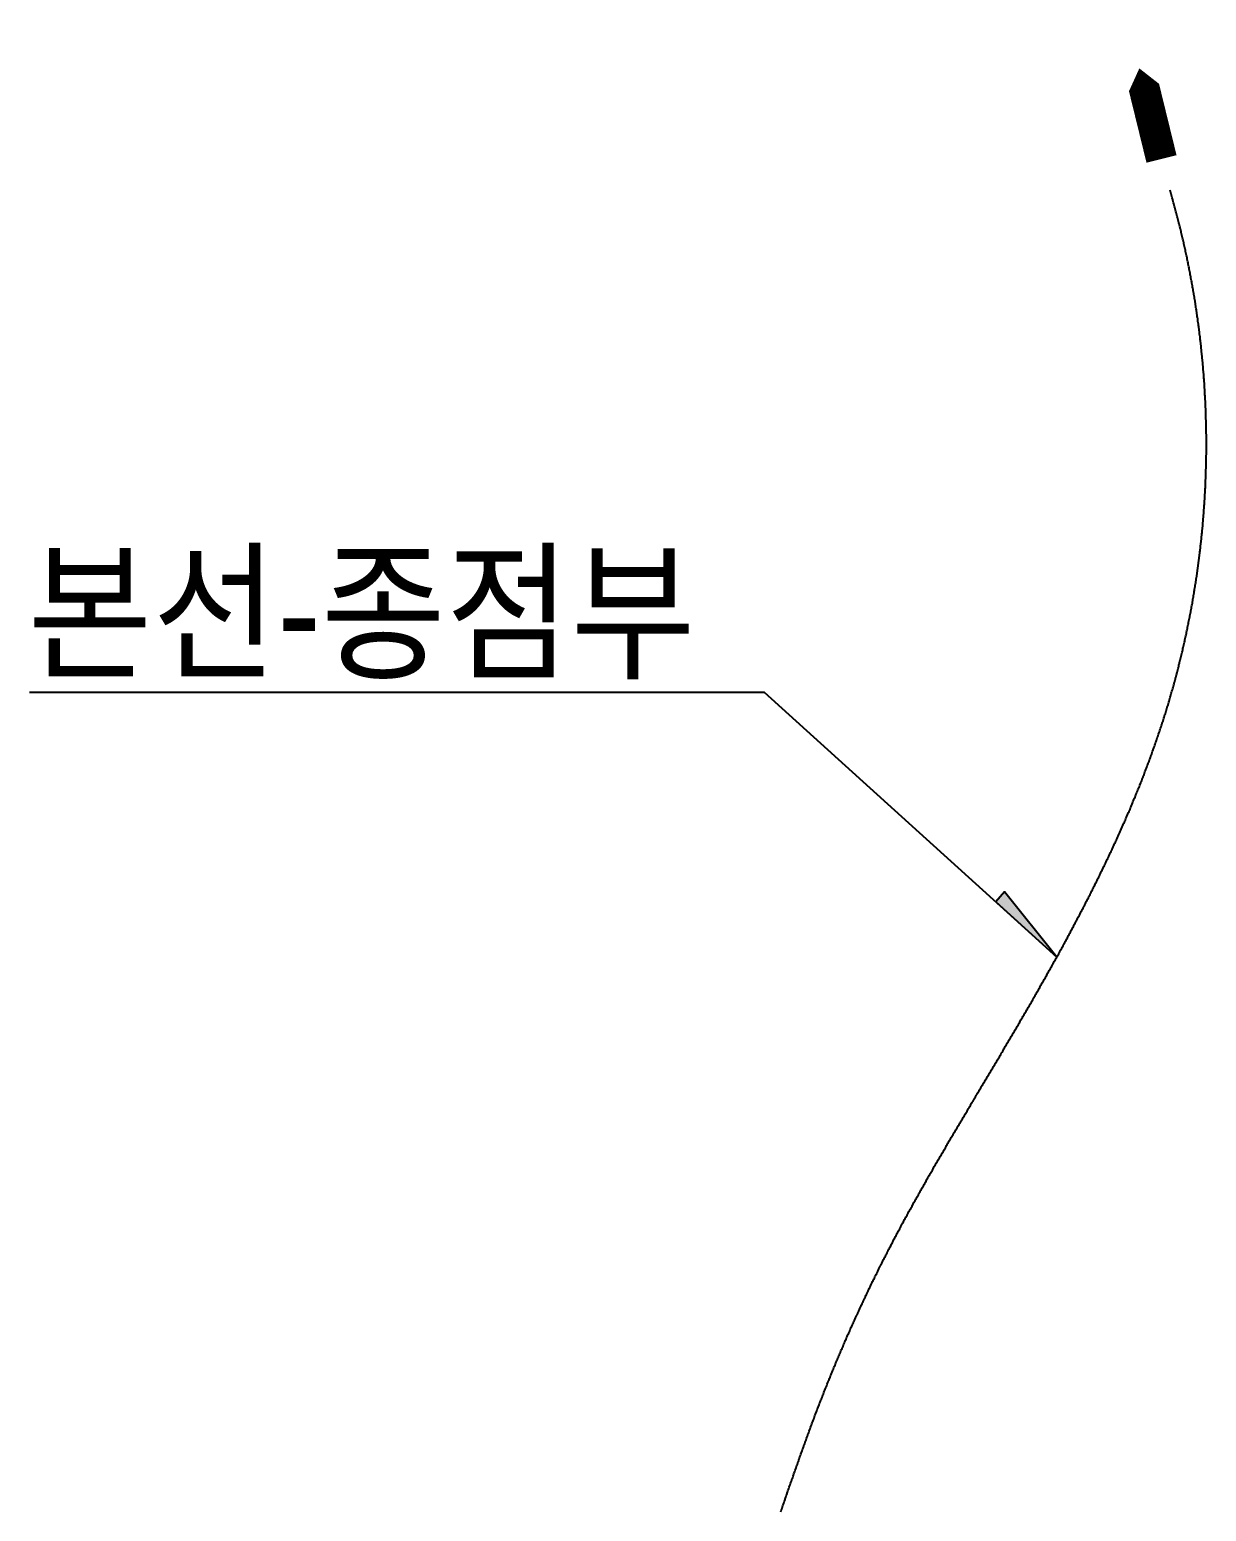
# Model space of a CAD drawing. Header units: inches. Extents: x 0 to 2523, y 0 to 1782.
# Drawn here: x 500.1 to 627.7, y 1381 to 1541.6 of the extents above; entities that cross this region are included whole.
import ezdxf

# ---------------------------------------------------------------- set-up
doc = ezdxf.new("R2010")
doc.units = ezdxf.units.IN
doc.header["$LTSCALE"] = 12
doc.header["$MEASUREMENT"] = 0
for name, color, linetype in [('CA-ALGN-CNTL', 2, 'Continuous'), ('CA-LEAL', 1, 'Continuous'), ('CA-LEAT', 3, 'Continuous'), ('CZ-SYMB', 2, 'Continuous')]:
    doc.layers.add(name, color=color, linetype=linetype)
doc.styles.add('GHG1', font='Dotum.ttf')

msp = doc.modelspace()

# ---------------------------------------------------------------- hatches: boundary and pattern name
at = {"layer": 'CA-LEAL'}
msp.add_hatch(color=1, dxfattribs=at).paths.add_polyline_path([(611.5, 1441.07), (605.85, 1448.14), (604.88, 1447.07)])

# ---------------------------------------------------------------- linework, layer by layer
at = {"layer": 'CA-ALGN-CNTL'}
msp.add_lwpolyline([(581.58, 1380.94), (581.62, 1381.08), (581.67, 1381.21), (581.71, 1381.34), (581.76, 1381.47), (581.8, 1381.61), (581.85, 1381.74), (581.9, 1381.87), (581.94, 1382), (581.99, 1382.14), (582.03, 1382.27), (582.05, 1382.33), (582.08, 1382.4), (582.12, 1382.53), (582.17, 1382.67), (582.19, 1382.72), (582.21, 1382.8), (582.22, 1382.81), (582.25, 1382.92), (582.26, 1382.93), (582.31, 1383.06), (582.35, 1383.2), (582.4, 1383.33), (582.44, 1383.46), (582.49, 1383.59), (582.53, 1383.72), (582.58, 1383.86), (582.63, 1383.99), (582.67, 1384.12), (582.72, 1384.25), (582.76, 1384.39), (582.81, 1384.52), (582.86, 1384.65), (582.9, 1384.78), (582.95, 1384.91), (582.99, 1385.05), (583.03, 1385.14), (583.04, 1385.18), (583.09, 1385.31), (583.13, 1385.44), (583.15, 1385.5), (583.18, 1385.57), (583.23, 1385.71), (583.27, 1385.84), (583.32, 1385.97), (583.37, 1386.1), (583.41, 1386.23), (583.46, 1386.37), (583.51, 1386.5), (583.53, 1386.58), (583.55, 1386.63), (583.6, 1386.76), (583.65, 1386.89), (583.69, 1387.03), (583.74, 1387.16), (583.79, 1387.29), (583.84, 1387.42), (583.88, 1387.55), (583.93, 1387.69), (583.98, 1387.82), (584.02, 1387.95), (584.07, 1388.08), (584.12, 1388.21), (584.17, 1388.34), (584.22, 1388.48), (584.26, 1388.61), (584.31, 1388.74), (584.36, 1388.87), (584.41, 1389), (584.46, 1389.13), (584.5, 1389.26), (584.55, 1389.4), (584.6, 1389.53), (584.65, 1389.66), (584.7, 1389.79), (584.75, 1389.92), (584.79, 1390.05), (584.84, 1390.18), (584.89, 1390.32), (584.94, 1390.45), (584.99, 1390.58), (585.04, 1390.71), (585.09, 1390.84), (585.14, 1390.97), (585.19, 1391.1), (585.23, 1391.23), (585.28, 1391.36), (585.33, 1391.5), (585.38, 1391.63), (585.43, 1391.76), (585.48, 1391.89), (585.53, 1392.02), (585.58, 1392.15), (585.63, 1392.28), (585.68, 1392.41), (585.73, 1392.54), (585.78, 1392.67), (585.83, 1392.8), (585.88, 1392.93), (585.93, 1393.06), (585.99, 1393.19), (586.04, 1393.32), (586.09, 1393.46), (586.14, 1393.59), (586.19, 1393.72), (586.24, 1393.85), (586.29, 1393.98), (586.34, 1394.11), (586.39, 1394.24), (586.45, 1394.37), (586.5, 1394.5), (586.55, 1394.63), (586.6, 1394.76), (586.65, 1394.89), (586.71, 1395.02), (586.76, 1395.15), (586.81, 1395.27), (586.81, 1395.28), (586.85, 1395.38), (586.86, 1395.41), (586.92, 1395.54), (586.97, 1395.67), (587, 1395.74), (587.02, 1395.8), (587.07, 1395.93), (587.1, 1395.99), (587.13, 1396.06), (587.18, 1396.18), (587.23, 1396.31), (587.29, 1396.44), (587.34, 1396.57), (587.39, 1396.7), (587.45, 1396.83), (587.5, 1396.96), (587.55, 1397.09), (587.61, 1397.22), (587.66, 1397.35), (587.72, 1397.48), (587.77, 1397.61), (587.83, 1397.74), (587.88, 1397.86), (587.93, 1397.99), (587.99, 1398.12), (588.04, 1398.25), (588.1, 1398.38), (588.13, 1398.44), (588.15, 1398.51), (588.21, 1398.64), (588.27, 1398.77), (588.32, 1398.89), (588.38, 1399.02), (588.41, 1399.1), (588.43, 1399.15), (588.49, 1399.28), (588.54, 1399.41), (588.6, 1399.54), (588.66, 1399.66), (588.71, 1399.79), (588.77, 1399.92), (588.82, 1400.05), (588.88, 1400.18), (588.94, 1400.31), (588.99, 1400.43), (589.05, 1400.56), (589.11, 1400.69), (589.16, 1400.82), (589.22, 1400.95), (589.28, 1401.07), (589.34, 1401.2), (589.39, 1401.33), (589.45, 1401.46), (589.51, 1401.58), (589.57, 1401.71), (589.62, 1401.84), (589.68, 1401.97), (589.74, 1402.09), (589.77, 1402.16), (589.8, 1402.22), (589.86, 1402.35), (589.92, 1402.47), (589.97, 1402.6), (590.03, 1402.73), (590.09, 1402.86), (590.15, 1402.98), (590.21, 1403.11), (590.27, 1403.24), (590.33, 1403.36), (590.39, 1403.49), (590.45, 1403.62), (590.51, 1403.74), (590.57, 1403.87), (590.62, 1404), (590.68, 1404.12), (590.74, 1404.25), (590.77, 1404.31), (590.8, 1404.38), (590.86, 1404.5), (590.93, 1404.63), (590.99, 1404.76), (591.05, 1404.88), (591.11, 1405.01), (591.17, 1405.14), (591.23, 1405.26), (591.29, 1405.39), (591.35, 1405.51), (591.41, 1405.64), (591.47, 1405.77), (591.53, 1405.89), (591.59, 1406.02), (591.66, 1406.14), (591.72, 1406.27), (591.78, 1406.39), (591.81, 1406.46), (591.84, 1406.52), (591.9, 1406.65), (591.97, 1406.77), (592.03, 1406.9), (592.09, 1407.02), (592.15, 1407.15), (592.21, 1407.27), (592.28, 1407.4), (592.33, 1407.5), (592.34, 1407.52), (592.4, 1407.65), (592.47, 1407.77), (592.53, 1407.9), (592.59, 1408.02), (592.65, 1408.15), (592.72, 1408.27), (592.78, 1408.4), (592.85, 1408.52), (592.91, 1408.65), (592.97, 1408.77), (593.04, 1408.9), (593.1, 1409.02), (593.16, 1409.15), (593.2, 1409.21), (593.23, 1409.27), (593.29, 1409.39), (593.36, 1409.52), (593.42, 1409.64), (593.49, 1409.77), (593.55, 1409.88), (593.55, 1409.89), (593.62, 1410.02), (593.68, 1410.14), (593.75, 1410.26), (593.81, 1410.39), (593.88, 1410.51), (593.94, 1410.63), (594.01, 1410.76), (594.07, 1410.88), (594.14, 1411.01), (594.2, 1411.13), (594.27, 1411.25), (594.3, 1411.32), (594.33, 1411.38), (594.4, 1411.5), (594.47, 1411.62), (594.53, 1411.75), (594.6, 1411.87), (594.67, 1411.99), (594.7, 1412.06), (594.73, 1412.12), (594.8, 1412.24), (594.87, 1412.36), (594.93, 1412.49), (595, 1412.61), (595.07, 1412.73), (595.13, 1412.86), (595.2, 1412.98), (595.27, 1413.1), (595.33, 1413.22), (595.4, 1413.35), (595.47, 1413.47), (595.54, 1413.59), (595.56, 1413.64), (595.6, 1413.7), (595.6, 1413.71), (595.66, 1413.82), (595.67, 1413.84), (595.74, 1413.96), (595.81, 1414.08), (595.85, 1414.17), (595.87, 1414.2), (595.94, 1414.33), (596.01, 1414.45), (596.08, 1414.57), (596.15, 1414.69), (596.22, 1414.82), (596.28, 1414.94), (596.35, 1415.06), (596.42, 1415.18), (596.49, 1415.3), (596.56, 1415.43), (596.63, 1415.55), (596.69, 1415.67), (596.76, 1415.79), (596.83, 1415.91), (596.9, 1416.04), (596.97, 1416.16), (597.04, 1416.28), (597.11, 1416.4), (597.18, 1416.52), (597.25, 1416.65), (597.32, 1416.77), (597.39, 1416.89), (597.46, 1417.01), (597.52, 1417.13), (597.57, 1417.2), (597.59, 1417.25), (597.66, 1417.37), (597.73, 1417.5), (597.74, 1417.51), (597.77, 1417.56), (597.8, 1417.61), (597.8, 1417.62), (597.82, 1417.64), (597.87, 1417.74), (597.94, 1417.86), (598.01, 1417.98), (598.08, 1418.1), (598.15, 1418.22), (598.22, 1418.35), (598.29, 1418.47), (598.36, 1418.59), (598.43, 1418.71), (598.5, 1418.83), (598.57, 1418.95), (598.64, 1419.07), (598.71, 1419.19), (598.78, 1419.31), (598.85, 1419.44), (598.93, 1419.56), (599, 1419.68), (599.07, 1419.8), (599.14, 1419.92), (599.21, 1420.04), (599.28, 1420.16), (599.35, 1420.28), (599.42, 1420.4), (599.49, 1420.52), (599.56, 1420.64), (599.63, 1420.76), (599.7, 1420.89), (599.77, 1421.01), (599.85, 1421.13), (599.92, 1421.25), (599.99, 1421.37), (600.06, 1421.49), (600.13, 1421.61), (600.2, 1421.73), (600.27, 1421.85), (600.34, 1421.97), (600.38, 1422.03), (600.41, 1422.09), (600.49, 1422.21), (600.56, 1422.33), (600.63, 1422.45), (600.7, 1422.57), (600.77, 1422.69), (600.81, 1422.75), (600.84, 1422.81), (600.91, 1422.93), (600.98, 1423.06), (601.06, 1423.18), (601.06, 1423.18), (601.08, 1423.22), (601.13, 1423.3), (601.2, 1423.42), (601.27, 1423.54), (601.34, 1423.66), (601.41, 1423.78), (601.49, 1423.9), (601.56, 1424.02), (601.63, 1424.14), (601.7, 1424.26), (601.77, 1424.38), (601.84, 1424.5), (601.91, 1424.62), (601.91, 1424.62), (601.99, 1424.74), (602.06, 1424.86), (602.13, 1424.98), (602.2, 1425.1), (602.27, 1425.22), (602.34, 1425.34), (602.42, 1425.46), (602.49, 1425.58), (602.56, 1425.7), (602.63, 1425.82), (602.69, 1425.92), (602.7, 1425.94), (602.74, 1426), (602.77, 1426.06), (602.8, 1426.1), (602.82, 1426.15), (602.85, 1426.18), (602.91, 1426.3), (602.91, 1426.3), (602.92, 1426.3), (602.99, 1426.42), (603.06, 1426.54), (603.08, 1426.57), (603.13, 1426.66), (603.2, 1426.78), (603.28, 1426.9), (603.35, 1427.02), (603.38, 1427.09), (603.42, 1427.15), (603.49, 1427.27), (603.56, 1427.39), (603.63, 1427.51), (603.71, 1427.63), (603.78, 1427.75), (603.85, 1427.87), (603.92, 1427.99), (603.99, 1428.11), (604.06, 1428.23), (604.14, 1428.35), (604.21, 1428.47), (604.28, 1428.59), (604.35, 1428.71), (604.42, 1428.83), (604.49, 1428.95), (604.57, 1429.07), (604.64, 1429.19), (604.71, 1429.31), (604.78, 1429.43), (604.85, 1429.55), (604.92, 1429.67), (604.99, 1429.79), (605.07, 1429.91), (605.14, 1430.03), (605.21, 1430.15), (605.28, 1430.27), (605.35, 1430.39), (605.42, 1430.51), (605.49, 1430.64), (605.57, 1430.76), (605.64, 1430.88), (605.71, 1431), (605.78, 1431.12), (605.85, 1431.24), (605.92, 1431.36), (605.99, 1431.48), (606.06, 1431.6), (606.14, 1431.72), (606.21, 1431.84), (606.28, 1431.96), (606.35, 1432.08), (606.42, 1432.2), (606.49, 1432.32), (606.56, 1432.44), (606.63, 1432.56), (606.7, 1432.68), (606.78, 1432.81), (606.85, 1432.93), (606.92, 1433.05), (606.99, 1433.17), (607.06, 1433.29), (607.13, 1433.41), (607.2, 1433.53), (607.27, 1433.65), (607.34, 1433.77), (607.41, 1433.89), (607.48, 1434.01), (607.55, 1434.13), (607.62, 1434.26), (607.69, 1434.38), (607.77, 1434.5), (607.84, 1434.62), (607.91, 1434.74), (607.98, 1434.86), (608.05, 1434.98), (608.12, 1435.1), (608.19, 1435.22), (608.26, 1435.34), (608.33, 1435.47), (608.4, 1435.59), (608.47, 1435.71), (608.54, 1435.83), (608.61, 1435.95), (608.68, 1436.07), (608.75, 1436.19), (608.82, 1436.31), (608.89, 1436.44), (608.96, 1436.56), (609.03, 1436.68), (609.1, 1436.8), (609.17, 1436.92), (609.24, 1437.04), (609.31, 1437.16), (609.38, 1437.29), (609.44, 1437.41), (609.51, 1437.53), (609.58, 1437.65), (609.65, 1437.77), (609.72, 1437.89), (609.79, 1438.02), (609.86, 1438.14), (609.93, 1438.26), (610, 1438.38), (610.07, 1438.5), (610.14, 1438.62), (610.21, 1438.75), (610.27, 1438.87), (610.34, 1438.99), (610.41, 1439.11), (610.48, 1439.23), (610.55, 1439.36), (610.62, 1439.48), (610.69, 1439.6), (610.76, 1439.72), (610.82, 1439.84), (610.89, 1439.97), (610.96, 1440.09), (611.03, 1440.21), (611.06, 1440.27), (611.1, 1440.33), (611.16, 1440.46), (611.23, 1440.58), (611.3, 1440.7), (611.37, 1440.82), (611.44, 1440.94), (611.5, 1441.07), (611.57, 1441.19), (611.64, 1441.31), (611.71, 1441.43), (611.77, 1441.56), (611.84, 1441.68), (611.91, 1441.8), (611.98, 1441.93), (612.04, 1442.05), (612.11, 1442.17), (612.18, 1442.29), (612.25, 1442.42), (612.31, 1442.54), (612.38, 1442.66), (612.45, 1442.79), (612.51, 1442.91), (612.58, 1443.03), (612.65, 1443.16), (612.71, 1443.28), (612.78, 1443.4), (612.85, 1443.52), (612.91, 1443.65), (612.98, 1443.77), (613.04, 1443.89), (613.11, 1444.02), (613.18, 1444.14), (613.24, 1444.27), (613.31, 1444.39), (613.37, 1444.51), (613.44, 1444.64), (613.51, 1444.76), (613.57, 1444.88), (613.6, 1444.95), (613.64, 1445.01), (613.7, 1445.13), (613.77, 1445.25), (613.83, 1445.38), (613.9, 1445.5), (613.96, 1445.63), (614.03, 1445.75), (614.09, 1445.87), (614.16, 1446), (614.22, 1446.12), (614.29, 1446.25), (614.35, 1446.37), (614.42, 1446.5), (614.48, 1446.62), (614.54, 1446.74), (614.61, 1446.87), (614.67, 1446.99), (614.74, 1447.12), (614.8, 1447.24), (614.86, 1447.37), (614.93, 1447.49), (614.99, 1447.62), (615.05, 1447.74), (615.12, 1447.87), (615.18, 1447.99), (615.24, 1448.12), (615.31, 1448.24), (615.37, 1448.37), (615.43, 1448.49), (615.5, 1448.62), (615.56, 1448.74), (615.62, 1448.87), (615.68, 1448.99), (615.75, 1449.12), (615.81, 1449.24), (615.87, 1449.37), (615.93, 1449.49), (615.99, 1449.62), (616.06, 1449.74), (616.12, 1449.87), (616.18, 1450), (616.24, 1450.12), (616.3, 1450.25), (616.36, 1450.37), (616.43, 1450.5), (616.49, 1450.63), (616.55, 1450.75), (616.61, 1450.88), (616.67, 1451), (616.73, 1451.13), (616.79, 1451.26), (616.85, 1451.38), (616.91, 1451.51), (616.97, 1451.63), (617.03, 1451.76), (617.09, 1451.89), (617.15, 1452.01), (617.21, 1452.14), (617.27, 1452.27), (617.33, 1452.39), (617.39, 1452.52), (617.45, 1452.65), (617.51, 1452.77), (617.57, 1452.9), (617.63, 1453.03), (617.69, 1453.16), (617.74, 1453.28), (617.8, 1453.41), (617.86, 1453.54), (617.92, 1453.66), (617.98, 1453.79), (618.04, 1453.92), (618.09, 1454.05), (618.15, 1454.17), (618.21, 1454.3), (618.27, 1454.43), (618.33, 1454.56), (618.38, 1454.68), (618.44, 1454.81), (618.5, 1454.94), (618.55, 1455.07), (618.61, 1455.2), (618.67, 1455.32), (618.72, 1455.45), (618.78, 1455.58), (618.84, 1455.71), (618.89, 1455.84), (618.95, 1455.96), (619, 1456.09), (619.06, 1456.22), (619.12, 1456.35), (619.17, 1456.48), (619.23, 1456.61), (619.28, 1456.74), (619.34, 1456.86), (619.39, 1456.99), (619.45, 1457.12), (619.5, 1457.25), (619.56, 1457.38), (619.61, 1457.51), (619.67, 1457.64), (619.72, 1457.77), (619.77, 1457.9), (619.83, 1458.03), (619.88, 1458.15), (619.93, 1458.28), (619.99, 1458.41), (620.04, 1458.54), (620.09, 1458.67), (620.15, 1458.8), (620.2, 1458.93), (620.23, 1459), (620.25, 1459.06), (620.3, 1459.19), (620.34, 1459.27), (620.35, 1459.31), (620.36, 1459.32), (620.37, 1459.36), (620.39, 1459.4), (620.41, 1459.45), (620.46, 1459.58), (620.51, 1459.71), (620.55, 1459.81), (620.57, 1459.84), (620.62, 1459.97), (620.67, 1460.1), (620.72, 1460.23), (620.77, 1460.36), (620.82, 1460.49), (620.87, 1460.62), (620.92, 1460.75), (620.97, 1460.88), (621.02, 1461.01), (621.07, 1461.15), (621.12, 1461.28), (621.17, 1461.41), (621.22, 1461.54), (621.27, 1461.67), (621.32, 1461.8), (621.37, 1461.93), (621.42, 1462.06), (621.47, 1462.19), (621.52, 1462.32), (621.57, 1462.46), (621.62, 1462.59), (621.66, 1462.72), (621.71, 1462.85), (621.76, 1462.98), (621.81, 1463.11), (621.85, 1463.24), (621.9, 1463.38), (621.94, 1463.47), (621.94, 1463.49), (621.95, 1463.51), (621.97, 1463.56), (622, 1463.64), (622.04, 1463.77), (622.09, 1463.9), (622.14, 1464.04), (622.18, 1464.17), (622.23, 1464.3), (622.28, 1464.43), (622.32, 1464.56), (622.37, 1464.7), (622.41, 1464.83), (622.43, 1464.9), (622.46, 1464.96), (622.5, 1465.09), (622.55, 1465.23), (622.59, 1465.36), (622.64, 1465.49), (622.68, 1465.63), (622.73, 1465.76), (622.77, 1465.89), (622.81, 1466.02), (622.86, 1466.16), (622.9, 1466.29), (622.94, 1466.42), (622.99, 1466.56), (623.03, 1466.69), (623.07, 1466.82), (623.12, 1466.96), (623.16, 1467.09), (623.2, 1467.22), (623.24, 1467.36), (623.28, 1467.47), (623.28, 1467.49), (623.33, 1467.62), (623.37, 1467.76), (623.41, 1467.89), (623.45, 1468.03), (623.49, 1468.16), (623.53, 1468.29), (623.57, 1468.43), (623.61, 1468.56), (623.65, 1468.7), (623.69, 1468.83), (623.73, 1468.96), (623.77, 1469.1), (623.81, 1469.23), (623.85, 1469.37), (623.89, 1469.5), (623.93, 1469.64), (623.96, 1469.77), (624, 1469.91), (624.04, 1470.04), (624.08, 1470.17), (624.12, 1470.31), (624.15, 1470.44), (624.19, 1470.58), (624.23, 1470.71), (624.25, 1470.78), (624.27, 1470.85), (624.3, 1470.98), (624.34, 1471.12), (624.38, 1471.25), (624.39, 1471.32), (624.41, 1471.39), (624.45, 1471.53), (624.48, 1471.66), (624.51, 1471.76), (624.52, 1471.8), (624.56, 1471.93), (624.59, 1472.07), (624.63, 1472.2), (624.66, 1472.34), (624.7, 1472.47), (624.73, 1472.61), (624.76, 1472.75), (624.8, 1472.88), (624.83, 1473.02), (624.87, 1473.15), (624.9, 1473.29), (624.93, 1473.42), (624.97, 1473.56), (625, 1473.7), (625.03, 1473.83), (625.06, 1473.97), (625.1, 1474.11), (625.13, 1474.24), (625.16, 1474.38), (625.19, 1474.51), (625.22, 1474.65), (625.25, 1474.79), (625.29, 1474.92), (625.32, 1475.06), (625.35, 1475.2), (625.38, 1475.33), (625.41, 1475.47), (625.44, 1475.61), (625.47, 1475.74), (625.5, 1475.88), (625.53, 1476.02), (625.56, 1476.15), (625.59, 1476.29), (625.62, 1476.43), (625.64, 1476.56), (625.67, 1476.7), (625.7, 1476.84), (625.73, 1476.98), (625.76, 1477.11), (625.79, 1477.25), (625.81, 1477.39), (625.84, 1477.52), (625.87, 1477.66), (625.9, 1477.8), (625.92, 1477.94), (625.95, 1478.07), (625.98, 1478.21), (626, 1478.35), (626.03, 1478.49), (626.05, 1478.62), (626.08, 1478.76), (626.11, 1478.9), (626.13, 1479.04), (626.16, 1479.17), (626.18, 1479.31), (626.21, 1479.45), (626.23, 1479.59), (626.25, 1479.73), (626.28, 1479.86), (626.3, 1480), (626.33, 1480.14), (626.35, 1480.28), (626.37, 1480.42), (626.4, 1480.55), (626.42, 1480.69), (626.44, 1480.83), (626.46, 1480.97), (626.49, 1481.11), (626.51, 1481.25), (626.53, 1481.38), (626.55, 1481.52), (626.57, 1481.66), (626.6, 1481.8), (626.62, 1481.94), (626.64, 1482.08), (626.66, 1482.21), (626.68, 1482.35), (626.7, 1482.49), (626.72, 1482.63), (626.74, 1482.77), (626.76, 1482.91), (626.78, 1483.04), (626.8, 1483.18), (626.82, 1483.32), (626.84, 1483.46), (626.85, 1483.6), (626.87, 1483.74), (626.89, 1483.88), (626.91, 1484.02), (626.93, 1484.15), (626.95, 1484.29), (626.96, 1484.43), (626.98, 1484.57), (627, 1484.71), (627.01, 1484.85), (627.03, 1484.99), (627.05, 1485.13), (627.05, 1485.18), (627.06, 1485.27), (627.08, 1485.41), (627.1, 1485.54), (627.1, 1485.61), (627.11, 1485.68), (627.13, 1485.82), (627.14, 1485.96), (627.16, 1486.1), (627.17, 1486.24), (627.19, 1486.38), (627.2, 1486.52), (627.22, 1486.66), (627.23, 1486.8), (627.25, 1486.94), (627.26, 1487.08), (627.27, 1487.22), (627.29, 1487.35), (627.3, 1487.49), (627.3, 1487.54), (627.31, 1487.61), (627.31, 1487.63), (627.33, 1487.77), (627.34, 1487.91), (627.35, 1488.05), (627.36, 1488.19), (627.38, 1488.33), (627.39, 1488.47), (627.4, 1488.61), (627.41, 1488.75), (627.42, 1488.89), (627.43, 1489.03), (627.44, 1489.17), (627.45, 1489.31), (627.46, 1489.45), (627.47, 1489.59), (627.48, 1489.73), (627.49, 1489.87), (627.5, 1490.01), (627.51, 1490.15), (627.52, 1490.29), (627.53, 1490.42), (627.54, 1490.56), (627.55, 1490.7), (627.56, 1490.84), (627.57, 1490.98), (627.57, 1491.12), (627.58, 1491.26), (627.59, 1491.4), (627.6, 1491.54), (627.6, 1491.68), (627.61, 1491.82), (627.62, 1491.96), (627.62, 1492.1), (627.63, 1492.24), (627.64, 1492.38), (627.64, 1492.52), (627.65, 1492.66), (627.65, 1492.8), (627.66, 1492.94), (627.67, 1493.08), (627.67, 1493.22), (627.68, 1493.36), (627.68, 1493.5), (627.68, 1493.64), (627.69, 1493.78), (627.69, 1493.92), (627.7, 1494.06), (627.7, 1494.2), (627.7, 1494.34), (627.71, 1494.48), (627.71, 1494.62), (627.71, 1494.76), (627.72, 1494.9), (627.72, 1495.04), (627.72, 1495.18), (627.72, 1495.32), (627.72, 1495.46), (627.73, 1495.6), (627.73, 1495.74), (627.73, 1495.88), (627.73, 1496.02), (627.73, 1496.16), (627.73, 1496.3), (627.73, 1496.44), (627.73, 1496.58), (627.73, 1496.72), (627.73, 1496.86), (627.73, 1497), (627.73, 1497.14), (627.73, 1497.28), (627.73, 1497.42), (627.73, 1497.56), (627.73, 1497.7), (627.72, 1497.84), (627.72, 1497.98), (627.72, 1498.12), (627.72, 1498.26), (627.72, 1498.4), (627.71, 1498.54), (627.71, 1498.68), (627.71, 1498.82), (627.7, 1498.96), (627.7, 1499.1), (627.7, 1499.24), (627.69, 1499.38), (627.69, 1499.52), (627.69, 1499.66), (627.68, 1499.8), (627.68, 1499.94), (627.67, 1500.08), (627.67, 1500.22), (627.66, 1500.36), (627.66, 1500.5), (627.65, 1500.64), (627.65, 1500.78), (627.64, 1500.92), (627.63, 1501.06), (627.63, 1501.2), (627.62, 1501.34), (627.61, 1501.48), (627.61, 1501.62), (627.6, 1501.76), (627.59, 1501.9), (627.58, 1502.04), (627.58, 1502.18), (627.57, 1502.32), (627.56, 1502.46), (627.55, 1502.6), (627.54, 1502.74), (627.54, 1502.88), (627.53, 1503.02), (627.52, 1503.16), (627.51, 1503.3), (627.5, 1503.44), (627.49, 1503.57), (627.48, 1503.71), (627.47, 1503.85), (627.46, 1503.99), (627.45, 1504.13), (627.44, 1504.27), (627.43, 1504.41), (627.41, 1504.55), (627.4, 1504.69), (627.39, 1504.83), (627.38, 1504.97), (627.37, 1505.11), (627.36, 1505.25), (627.34, 1505.39), (627.33, 1505.53), (627.32, 1505.67), (627.31, 1505.81), (627.29, 1505.95), (627.28, 1506.09), (627.27, 1506.23), (627.25, 1506.36), (627.24, 1506.5), (627.22, 1506.64), (627.21, 1506.78), (627.19, 1506.92), (627.18, 1507.06), (627.17, 1507.2), (627.15, 1507.34), (627.13, 1507.48), (627.12, 1507.62), (627.1, 1507.76), (627.09, 1507.9), (627.07, 1508.03), (627.06, 1508.17), (627.04, 1508.31), (627.02, 1508.45), (627, 1508.59), (626.99, 1508.73), (626.97, 1508.87), (626.95, 1509.01), (626.94, 1509.15), (626.92, 1509.29), (626.9, 1509.42), (626.88, 1509.56), (626.86, 1509.7), (626.84, 1509.84), (626.82, 1509.98), (626.81, 1510.12), (626.79, 1510.26), (626.77, 1510.4), (626.75, 1510.53), (626.73, 1510.67), (626.71, 1510.81), (626.69, 1510.95), (626.67, 1511.09), (626.65, 1511.23), (626.62, 1511.36), (626.6, 1511.5), (626.58, 1511.64), (626.56, 1511.78), (626.54, 1511.92), (626.52, 1512.06), (626.5, 1512.19), (626.47, 1512.33), (626.45, 1512.47), (626.43, 1512.61), (626.41, 1512.75), (626.38, 1512.89), (626.36, 1513.02), (626.34, 1513.16), (626.31, 1513.3), (626.29, 1513.44), (626.26, 1513.58), (626.24, 1513.71), (626.22, 1513.85), (626.19, 1513.99), (626.19, 1513.99), (626.17, 1514.13), (626.14, 1514.26), (626.12, 1514.4), (626.09, 1514.54), (626.06, 1514.68), (626.04, 1514.82), (626.01, 1514.95), (625.99, 1515.09), (625.96, 1515.23), (625.93, 1515.37), (625.91, 1515.5), (625.88, 1515.64), (625.85, 1515.78), (625.83, 1515.91), (625.8, 1516.05), (625.77, 1516.19), (625.74, 1516.33), (625.71, 1516.46), (625.69, 1516.6), (625.66, 1516.74), (625.63, 1516.87), (625.6, 1517.01), (625.57, 1517.15), (625.54, 1517.29), (625.51, 1517.42), (625.48, 1517.56), (625.45, 1517.7), (625.42, 1517.83), (625.39, 1517.97), (625.36, 1518.11), (625.33, 1518.24), (625.3, 1518.38), (625.27, 1518.52), (625.24, 1518.65), (625.21, 1518.79), (625.17, 1518.92), (625.14, 1519.06), (625.11, 1519.2), (625.08, 1519.33), (625.04, 1519.47), (625.01, 1519.61), (624.98, 1519.74), (624.95, 1519.88), (624.91, 1520.01), (624.9, 1520.07), (624.88, 1520.15), (624.85, 1520.29), (624.81, 1520.42), (624.78, 1520.56), (624.76, 1520.63), (624.74, 1520.69), (624.71, 1520.83), (624.67, 1520.96), (624.64, 1521.1), (624.61, 1521.24), (624.57, 1521.37), (624.53, 1521.51), (624.5, 1521.64), (624.46, 1521.78), (624.43, 1521.91), (624.39, 1522.05), (624.36, 1522.18), (624.32, 1522.32), (624.28, 1522.45), (624.25, 1522.59), (624.21, 1522.72), (624.17, 1522.86), (624.13, 1522.99), (624.1, 1523.13), (624.08, 1523.2), (624.06, 1523.26), (624.02, 1523.4), (623.98, 1523.53), (623.94, 1523.67), (623.91, 1523.8), (623.87, 1523.94), (623.83, 1524.07), (623.79, 1524.21)], dxfattribs=at)
at = {"layer": 'CA-LEAL', "color": 1}
for p, q in [((579.82, 1469.74), (500.09, 1469.74)), ((611.5, 1441.07), (579.82, 1469.74))]:
    msp.add_line(p, q, dxfattribs=at)
msp.add_lwpolyline([(604.88, 1447.07), (611.5, 1441.07), (605.85, 1448.14)], close=True, dxfattribs=at)
at = {"layer": 'CZ-SYMB'}
msp.add_lwpolyline([(620.46, 1537.42, 0, 8.4, 0), (621.73, 1532.23, 3.36, 3.36, 0), (622.65, 1528.48, 3.36, 3.36, 0), (622.87, 1527.6, 3.36, 3.36, 0)], format="xyseb", dxfattribs=at)

# ---------------------------------------------------------------- texts
at = {"layer": 'CA-LEAT', "style": 'GHG1', "width": 0.9}
msp.add_text('본선-종점부', height=12, dxfattribs=at).set_placement((499.87, 1472.47))

doc.saveas('drawing.dxf')
